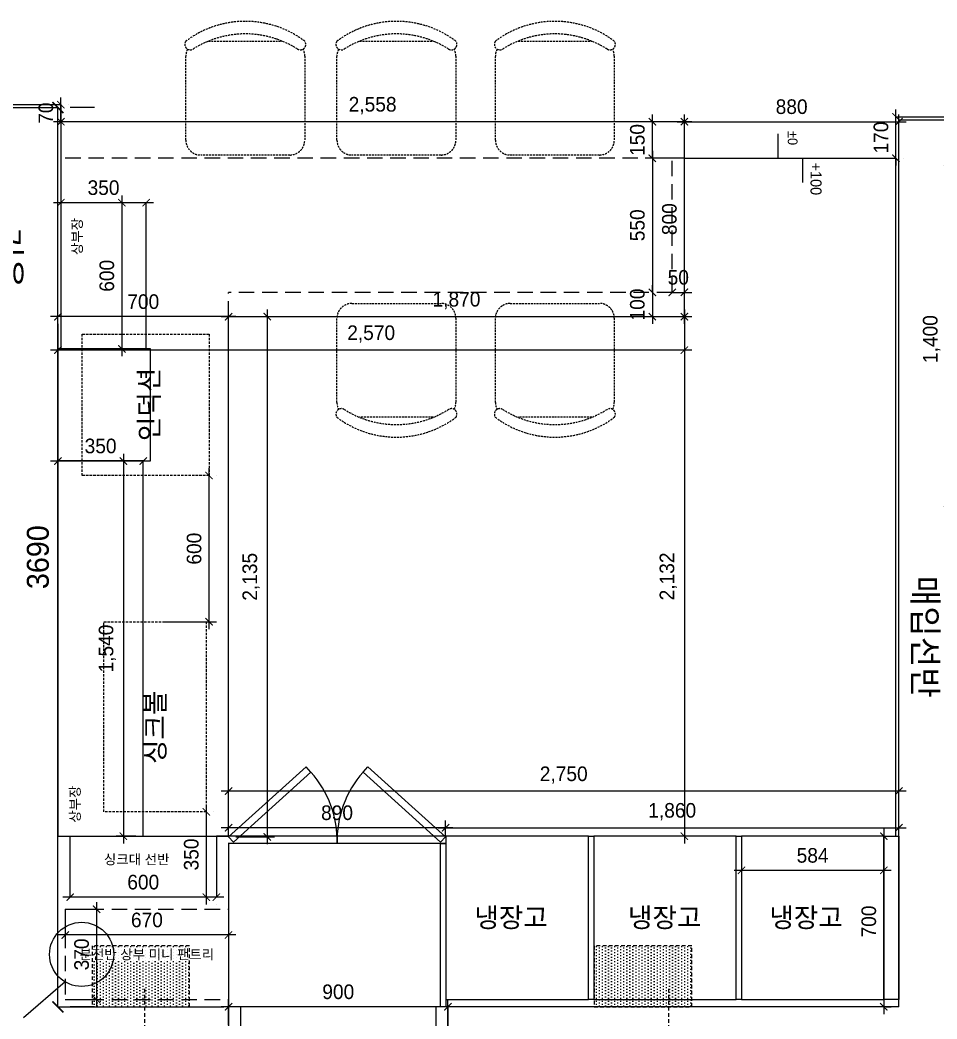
# Model space of a CAD drawing. Header units: millimetres. Extents: x -551172 to 232469, y -3435 to 261611.
# Drawn here: x 74836 to 78598, y 101665 to 105765 of the extents above; entities that cross this region are included whole.
import ezdxf

# ---------------------------------------------------------------- set-up
doc = ezdxf.new("R2010")
doc.units = ezdxf.units.MM
doc.header["$LTSCALE"] = 10
doc.header["$PDMODE"] = 3
for name, pattern in [('DASHEDX2', [1.5, 1, -0.5]), ('DH-HID2', [1.2, 0.8, -0.4]), ('HID', [2.5, 1.5, -1]), ('HIDDEN', [9.525, 6.35, -3.175])]:
    doc.linetypes.add(name, pattern=pattern)
doc.layers.get('DEFPOINTS').update_dxf_attribs({"color": 248})
for name, color, linetype in [('0-ELC TEXT', 7, 'Continuous'), ('06-FUR', 6, 'Continuous'), ('07-DIM WAL', 5, 'Continuous'), ('3.기호.계단선', 30, 'Continuous'), ('C-FIN', 5, 'Continuous'), ('F-FIN', 5, 'Continuous'), ('FU-FURM', 251, 'DH-HID2'), ('도면층2', 2, 'Continuous'), ('도면층4', 4, 'Continuous'), ('도면층5', 5, 'Continuous')]:
    doc.layers.add(name, color=color, linetype=linetype)
doc.styles.add('HY 울릉도 L', font='')
doc.styles.add('YOURNAME', font='HY울릉도M.TTF')
doc.styles.add('코레일둥고', font='Korail_Round_Gothic_Medium.ttf')
doc.styles.get('HY 울릉도 L').set_extended_font_data('HY울릉도L')
doc.linetypes.add('ZIGZAG', pattern='A,0.0001,-0.2,[131,ltypeshp.shx,S=0.2,R=0,X=-0.2,Y=0],-0.4,[131,ltypeshp.shx,S=0.2,R=180,X=0.2,Y=0],-0.2', length=0.8001)
doc.dimstyles.new('30', dxfattribs={"dimscale": 30, "dimtxt": 2, "dimasz": 1, "dimexe": 1, "dimexo": 1, "dimgap": 1, "dimtad": 1, "dimdec": 0, "dimrnd": 0.05, "dimdsep": 46, "dimlunit": 6, "dimtxsty": 'HY 울릉도 L', "dimblk": 'ARCHTICK', "dimcen": 2.5, "dimdle": 1, "dimclrd": 133, "dimclre": 133, "dimclrt": 30, "dimadec": 0, "dimazin": 0, "dimtfac": 1, "dimtdec": 0, "dimtix": 1, "dimtmove": 2, "dimatfit": 3, "dimldrblk": 'ARCHTICK', "dimfxl": 1, "dimlwd": -1, "dimlwe": -1, "dimarcsym": 0})
doc.dimstyles.new('YOURNAME-50', dxfattribs={"dimscale": 50, "dimtxt": 1.8, "dimasz": 0.9, "dimexe": 1, "dimexo": 3, "dimgap": 0.7, "dimtad": 1, "dimdec": 0, "dimzin": 0, "dimdsep": 46, "dimtxsty": 'YOURNAME', "dimblk": 'ARCHTICK', "dimcen": 0, "dimclrd": 1, "dimclre": 1, "dimclrt": 7, "dimadec": 0, "dimazin": 0, "dimtfac": 1, "dimtdec": 0, "dimtix": 1, "dimtmove": 2, "dimatfit": 3, "dimldrblk": 'ARCHTICK', "dimfxl": 1, "dimtolj": 1, "dimtzin": 0, "dimarcsym": 0})

# ---------------------------------------------------------------- blocks, each defined once
blk = doc.blocks.new('_ArchTick')
at = {"color": 0, "linetype": 'ByBlock', "const_width": 0.15}
blk.add_lwpolyline([(-0.5, -0.5), (0.5, 0.5)], dxfattribs=at)
blk = doc.blocks.new('*D1137')
at = {"layer": '07-DIM WAL', "color": 1, "lineweight": -2, "transparency": 16777216}
for p, q in [((74991.4, 101715.3), (74991.4, 105405.3)), ((75141.4, 105405.3), (75041.4, 105405.3)), ((75141.4, 101715.3), (75041.4, 101715.3))]:
    blk.add_line(p, q, dxfattribs=at)
at = {"layer": 'DEFPOINTS', "color": 0, "transparency": 16777216}
for p in [(74991.4, 105405.3), (74991.4, 105405.3), (74991.4, 101715.3)]:
    blk.add_point(p, dxfattribs=at)
at = {"layer": '07-DIM WAL', "color": 1, "lineweight": -2, "transparency": 16777216, "xscale": 45, "yscale": 45, "zscale": 45}
for p, rotation in [((74991.4, 105405.3), 90), ((74991.4, 101715.3), 270)]:
    blk.add_blockref('_ArchTick', p, dxfattribs=dict(at, rotation=rotation))
at = {"layer": '07-DIM WAL', "color": 7, "transparency": 16777216, "insert": (74909.5, 103560.3), "char_height": 90, "attachment_point": 5, "rotation": 90, "style": 'YOURNAME'}
blk.add_mtext('\\A1;3690', dxfattribs=at)
blk = doc.blocks.new('*D1177')
at = {"layer": '06-FUR', "color": 133, "transparency": 16777216}
for p, q in [((78641.4, 103725.3), (78641.4, 105185.3)), ((78671.4, 105155.3), (78671.4, 105155.3)), ((78671.4, 103755.3), (78671.4, 103755.3))]:
    blk.add_line(p, q, dxfattribs=at)
at = {"layer": 'DEFPOINTS', "color": 0, "transparency": 16777216}
for p in [(78641.4, 105155.3), (78641.4, 105155.3), (78641.4, 103755.3)]:
    blk.add_point(p, dxfattribs=at)
at = {"layer": '06-FUR', "color": 133, "transparency": 16777216, "xscale": 30, "yscale": 30, "zscale": 30}
for p, rotation in [((78641.4, 105155.3), 90), ((78641.4, 103755.3), 270)]:
    blk.add_blockref('_ArchTick', p, dxfattribs=dict(at, rotation=rotation))
at = {"layer": '06-FUR', "color": 30, "transparency": 16777216, "insert": (78575.4, 104455.3), "char_height": 60, "attachment_point": 5, "rotation": 90, "style": 'HY 울릉도 L'}
blk.add_mtext('1,400', dxfattribs=at)
blk = doc.blocks.new('*D1103')
at = {"layer": 'DEFPOINTS', "color": 0, "transparency": 16777216}
for p in [(75003.4, 105417.3), (75003.4, 105417.3), (75003.4, 105347.3)]:
    blk.add_point(p, dxfattribs=at)
at = {"layer": '도면층2', "color": 133, "transparency": 16777216}
for p, q in [((75003.4, 105417.3), (75003.4, 105447.3)), ((75003.4, 105347.3), (75003.4, 105417.3)), ((75033.4, 105417.3), (75033.4, 105417.3)), ((75003.4, 105347.3), (75003.4, 105317.3)), ((75033.4, 105347.3), (75033.4, 105347.3))]:
    blk.add_line(p, q, dxfattribs=at)
at = {"layer": '도면층2', "color": 133, "transparency": 16777216, "xscale": 30, "yscale": 30, "zscale": 30}
for p, rotation in [((75003.4, 105417.3), 270), ((75003.4, 105347.3), 90)]:
    blk.add_blockref('_ArchTick', p, dxfattribs=dict(at, rotation=rotation))
at = {"layer": '도면층2', "color": 30, "transparency": 16777216, "insert": (74942.1, 105382.3), "char_height": 60, "attachment_point": 5, "rotation": 90, "style": 'HY 울릉도 L'}
blk.add_mtext('70', dxfattribs=at)
blk = doc.blocks.new('*D1169')
at = {"layer": '06-FUR', "color": 133, "transparency": 16777216}
for p, q in [((76621.4, 101715.3), (75661.4, 101715.3)), ((75691.4, 101640.3), (75691.4, 101745.3)), ((76591.4, 101640.3), (76591.4, 101745.3))]:
    blk.add_line(p, q, dxfattribs=at)
at = {"layer": 'DEFPOINTS', "color": 0, "transparency": 16777216}
for p in [(75691.4, 101715.3), (75691.4, 101610.3), (76591.4, 101610.3)]:
    blk.add_point(p, dxfattribs=at)
at = {"layer": '06-FUR', "color": 133, "transparency": 16777216, "xscale": 30, "yscale": 30, "zscale": 30, "rotation": 180}
blk.add_blockref('_ArchTick', (75691.4, 101715.3), dxfattribs=at)
at = {"layer": '06-FUR', "color": 133, "transparency": 16777216, "xscale": 30, "yscale": 30, "zscale": 30}
blk.add_blockref('_ArchTick', (76591.4, 101715.3), dxfattribs=at)
at = {"layer": '06-FUR', "color": 30, "transparency": 16777216, "insert": (76141.4, 101776.6), "char_height": 60, "attachment_point": 5, "style": 'HY 울릉도 L'}
blk.add_mtext('900', dxfattribs=at)
blk = doc.blocks.new('*D1117')
at = {"layer": '06-FUR', "color": 133, "transparency": 16777216}
for p, q in [((78441.4, 105265.3), (78441.4, 105377.3)), ((77531.4, 105347.3), (78471.4, 105347.3))]:
    blk.add_line(p, q, dxfattribs=at)
at = {"layer": 'DEFPOINTS', "color": 0, "transparency": 16777216}
for p in [(77561.4, 105347.3), (78441.4, 105347.3), (78441.4, 105235.3)]:
    blk.add_point(p, dxfattribs=at)
at = {"layer": '06-FUR', "color": 133, "transparency": 16777216, "xscale": 30, "yscale": 30, "zscale": 30, "rotation": 180}
blk.add_blockref('_ArchTick', (77561.4, 105347.3), dxfattribs=at)
at = {"layer": '06-FUR', "color": 133, "transparency": 16777216, "xscale": 30, "yscale": 30, "zscale": 30}
blk.add_blockref('_ArchTick', (78441.4, 105347.3), dxfattribs=at)
at = {"layer": '06-FUR', "color": 30, "transparency": 16777216, "insert": (78001.4, 105408.6), "char_height": 60, "attachment_point": 5, "style": 'HY 울릉도 L'}
blk.add_mtext('880', dxfattribs=at)
blk = doc.blocks.new('*D1187')
at = {"layer": '06-FUR', "color": 133, "transparency": 16777216}
for p, q in [((77561.4, 104517.3), (77561.4, 105377.3)), ((77591.4, 105347.3), (77591.4, 105347.3)), ((77591.4, 104547.3), (77591.4, 104547.3))]:
    blk.add_line(p, q, dxfattribs=at)
at = {"layer": 'DEFPOINTS', "color": 0, "transparency": 16777216}
for p in [(77561.4, 105347.3), (77561.4, 105347.3), (77561.4, 104547.3)]:
    blk.add_point(p, dxfattribs=at)
at = {"layer": '06-FUR', "color": 133, "transparency": 16777216, "xscale": 30, "yscale": 30, "zscale": 30}
for p, rotation in [((77561.4, 105347.3), 90), ((77561.4, 104547.3), 270)]:
    blk.add_blockref('_ArchTick', p, dxfattribs=dict(at, rotation=rotation))
at = {"layer": '06-FUR', "color": 30, "transparency": 16777216, "insert": (77500.1, 104947.3), "char_height": 60, "attachment_point": 5, "rotation": 90, "style": 'HY 울릉도 L'}
blk.add_mtext('800', dxfattribs=at)
blk = doc.blocks.new('*D1188')
at = {"layer": '06-FUR', "color": 133, "transparency": 16777216}
blk.add_line((75661.4, 104547.3), (77591.4, 104547.3), dxfattribs=at)
at = {"layer": 'DEFPOINTS', "color": 0, "transparency": 16777216}
for p in [(75691.4, 104547.3), (77561.4, 104547.3), (77561.4, 104547.3)]:
    blk.add_point(p, dxfattribs=at)
at = {"layer": '06-FUR', "color": 133, "transparency": 16777216, "xscale": 30, "yscale": 30, "zscale": 30, "rotation": 180}
blk.add_blockref('_ArchTick', (75691.4, 104547.3), dxfattribs=at)
at = {"layer": '06-FUR', "color": 133, "transparency": 16777216, "xscale": 30, "yscale": 30, "zscale": 30}
blk.add_blockref('_ArchTick', (77561.4, 104547.3), dxfattribs=at)
at = {"layer": '06-FUR', "color": 30, "transparency": 16777216, "insert": (76626.4, 104613.2), "char_height": 60, "attachment_point": 5, "style": 'HY 울릉도 L'}
blk.add_mtext('1,870', dxfattribs=at)
blk = doc.blocks.new('*D1118')
at = {"layer": '06-FUR', "color": 133, "transparency": 16777216}
blk.add_line((77591.4, 105347.3), (74973.4, 105347.3), dxfattribs=at)
at = {"layer": 'DEFPOINTS', "color": 0, "transparency": 16777216}
for p in [(75003.4, 105347.3), (75003.4, 105347.3), (77561.4, 105347.3)]:
    blk.add_point(p, dxfattribs=at)
at = {"layer": '06-FUR', "color": 133, "transparency": 16777216, "xscale": 30, "yscale": 30, "zscale": 30, "rotation": 180}
blk.add_blockref('_ArchTick', (75003.4, 105347.3), dxfattribs=at)
at = {"layer": '06-FUR', "color": 133, "transparency": 16777216, "xscale": 30, "yscale": 30, "zscale": 30}
blk.add_blockref('_ArchTick', (77561.4, 105347.3), dxfattribs=at)
at = {"layer": '06-FUR', "color": 30, "transparency": 16777216, "insert": (76282.4, 105413.2), "char_height": 60, "attachment_point": 5, "style": 'HY 울릉도 L'}
blk.add_mtext('2,558', dxfattribs=at)
blk = doc.blocks.new('*D1119')
at = {"layer": '06-FUR', "color": 133, "transparency": 16777216}
for p, q in [((76611.4, 102450), (75661.4, 102450)), ((75691.4, 102445.3), (75691.4, 102480)), ((76581.4, 102415.3), (76581.4, 102480))]:
    blk.add_line(p, q, dxfattribs=at)
at = {"layer": 'DEFPOINTS', "color": 0, "transparency": 16777216}
for p in [(75691.4, 102450), (75691.4, 102415.3), (76581.4, 102385.3)]:
    blk.add_point(p, dxfattribs=at)
at = {"layer": '06-FUR', "color": 133, "transparency": 16777216, "xscale": 30, "yscale": 30, "zscale": 30, "rotation": 180}
blk.add_blockref('_ArchTick', (75691.4, 102450), dxfattribs=at)
at = {"layer": '06-FUR', "color": 133, "transparency": 16777216, "xscale": 30, "yscale": 30, "zscale": 30}
blk.add_blockref('_ArchTick', (76581.4, 102450), dxfattribs=at)
at = {"layer": '06-FUR', "color": 30, "transparency": 16777216, "insert": (76136.4, 102511.3), "char_height": 60, "attachment_point": 5, "style": 'HY 울릉도 L'}
blk.add_mtext('890', dxfattribs=at)
blk = doc.blocks.new('*D1189')
at = {"layer": '06-FUR', "color": 133, "transparency": 16777216}
for p, q in [((78379.4, 102445.3), (78379.4, 101685.3)), ((78389.4, 101715.3), (78409.4, 101715.3))]:
    blk.add_line(p, q, dxfattribs=at)
at = {"layer": 'DEFPOINTS', "color": 0, "transparency": 16777216}
for p in [(78379.4, 102415.3), (78359.4, 101715.3), (78379.4, 101715.3)]:
    blk.add_point(p, dxfattribs=at)
at = {"layer": '06-FUR', "color": 133, "transparency": 16777216, "xscale": 30, "yscale": 30, "zscale": 30}
for p, rotation in [((78379.4, 102415.3), 90), ((78379.4, 101715.3), 270)]:
    blk.add_blockref('_ArchTick', p, dxfattribs=dict(at, rotation=rotation))
at = {"layer": '06-FUR', "color": 30, "transparency": 16777216, "insert": (78318.1, 102065.3), "char_height": 60, "attachment_point": 5, "rotation": 90, "style": 'HY 울릉도 L'}
blk.add_mtext('700', dxfattribs=at)
blk = doc.blocks.new('*D1225')
at = {"layer": 'C-FIN', "color": 133, "transparency": 16777216}
for p, q in [((75260, 103985), (75260, 102385.3)), ((75290, 103955), (75290, 103955)), ((75311.4, 102415.3), (75230, 102415.3))]:
    blk.add_line(p, q, dxfattribs=at)
at = {"layer": 'DEFPOINTS', "color": 0, "transparency": 16777216}
for p in [(75260, 103955), (75260, 102415.3), (75341.4, 102415.3)]:
    blk.add_point(p, dxfattribs=at)
at = {"layer": 'C-FIN', "color": 133, "transparency": 16777216, "xscale": 30, "yscale": 30, "zscale": 30}
for p, rotation in [((75260, 103955), 90), ((75260, 102415.3), 270)]:
    blk.add_blockref('_ArchTick', p, dxfattribs=dict(at, rotation=rotation))
at = {"layer": 'C-FIN', "color": 30, "transparency": 16777216, "insert": (75194.1, 103185.2), "char_height": 60, "attachment_point": 5, "rotation": 90, "style": 'HY 울릉도 L'}
blk.add_mtext('1,540', dxfattribs=at)
blk = doc.blocks.new('*D1156')
at = {"layer": 'C-FIN', "color": 133, "transparency": 16777216}
blk.add_line((74961.4, 103955), (75371.4, 103955), dxfattribs=at)
at = {"layer": 'DEFPOINTS', "color": 0, "transparency": 16777216}
for p in [(74991.4, 103955), (75341.4, 103955), (75341.4, 103955)]:
    blk.add_point(p, dxfattribs=at)
at = {"layer": 'C-FIN', "color": 133, "transparency": 16777216, "xscale": 30, "yscale": 30, "zscale": 30, "rotation": 180}
blk.add_blockref('_ArchTick', (74991.4, 103955), dxfattribs=at)
at = {"layer": 'C-FIN', "color": 133, "transparency": 16777216, "xscale": 30, "yscale": 30, "zscale": 30}
blk.add_blockref('_ArchTick', (75341.4, 103955), dxfattribs=at)
at = {"layer": 'C-FIN', "color": 30, "transparency": 16777216, "insert": (75166.4, 104016.3), "char_height": 60, "attachment_point": 5, "style": 'HY 울릉도 L'}
blk.add_mtext('350', dxfattribs=at)
blk = doc.blocks.new('*D1157')
at = {"layer": 'C-FIN', "color": 133, "transparency": 16777216}
for p, q in [((76551.4, 102450), (78471.4, 102450)), ((76581.4, 102442.4), (76581.4, 102480)), ((78441.4, 102445.3), (78441.4, 102480))]:
    blk.add_line(p, q, dxfattribs=at)
at = {"layer": 'DEFPOINTS', "color": 0, "transparency": 16777216}
for p in [(78441.4, 102450), (76581.4, 102412.4), (78441.4, 102415.3)]:
    blk.add_point(p, dxfattribs=at)
at = {"layer": 'C-FIN', "color": 133, "transparency": 16777216, "xscale": 30, "yscale": 30, "zscale": 30, "rotation": 180}
blk.add_blockref('_ArchTick', (76581.4, 102450), dxfattribs=at)
at = {"layer": 'C-FIN', "color": 133, "transparency": 16777216, "xscale": 30, "yscale": 30, "zscale": 30}
blk.add_blockref('_ArchTick', (78441.4, 102450), dxfattribs=at)
at = {"layer": 'C-FIN', "color": 30, "transparency": 16777216, "insert": (77511.4, 102515.9), "char_height": 60, "attachment_point": 5, "style": 'HY 울릉도 L'}
blk.add_mtext('1,860', dxfattribs=at)
blk = doc.blocks.new('*D1222')
at = {"layer": 'C-FIN', "color": 133, "transparency": 16777216}
for p, q in [((78429.4, 105367.3), (78429.4, 105397.3)), ((78429.4, 105197.3), (78429.4, 105367.3)), ((78459.4, 105367.3), (78459.4, 105367.3)), ((78429.4, 105197.3), (78429.4, 105167.3)), ((78459.4, 105197.3), (78459.4, 105197.3))]:
    blk.add_line(p, q, dxfattribs=at)
at = {"layer": 'DEFPOINTS', "color": 0, "transparency": 16777216}
for p in [(78429.4, 105367.3), (78429.4, 105367.3), (78429.4, 105197.3)]:
    blk.add_point(p, dxfattribs=at)
at = {"layer": 'C-FIN', "color": 133, "transparency": 16777216, "xscale": 30, "yscale": 30, "zscale": 30}
for p, rotation in [((78429.4, 105367.3), 270), ((78429.4, 105197.3), 90)]:
    blk.add_blockref('_ArchTick', p, dxfattribs=dict(at, rotation=rotation))
at = {"layer": 'C-FIN', "color": 30, "transparency": 16777216, "insert": (78368.1, 105282.3), "char_height": 60, "attachment_point": 5, "rotation": 90, "style": 'HY 울릉도 L'}
blk.add_mtext('170', dxfattribs=at)
blk = doc.blocks.new('*D1223')
at = {"layer": 'C-FIN', "color": 133, "transparency": 16777216}
for p, q in [((77430, 105347.3), (77430, 105377.3)), ((77531.4, 105347.3), (77400, 105347.3)), ((77430, 105197.3), (77430, 105347.3)), ((77531.4, 105197.3), (77400, 105197.3)), ((77430, 105197.3), (77430, 105167.3))]:
    blk.add_line(p, q, dxfattribs=at)
at = {"layer": 'DEFPOINTS', "color": 0, "transparency": 16777216}
for p in [(77430, 105347.3), (77561.4, 105347.3), (77561.4, 105197.3)]:
    blk.add_point(p, dxfattribs=at)
at = {"layer": 'C-FIN', "color": 133, "transparency": 16777216, "xscale": 30, "yscale": 30, "zscale": 30}
for p, rotation in [((77430, 105347.3), 270), ((77430, 105197.3), 90)]:
    blk.add_blockref('_ArchTick', p, dxfattribs=dict(at, rotation=rotation))
at = {"layer": 'C-FIN', "color": 30, "transparency": 16777216, "insert": (77368.7, 105272.3), "char_height": 60, "attachment_point": 5, "rotation": 90, "style": 'HY 울릉도 L'}
blk.add_mtext('150', dxfattribs=at)
blk = doc.blocks.new('*D1155')
at = {"layer": 'C-FIN', "color": 133, "transparency": 16777216}
for p, q in [((77430, 104647), (77430, 104677)), ((77430, 104647), (77430, 104547.3)), ((77460, 104647), (77460, 104647)), ((77430, 104547.3), (77430, 104517.3)), ((77460, 104547.3), (77460, 104547.3))]:
    blk.add_line(p, q, dxfattribs=at)
at = {"layer": 'DEFPOINTS', "color": 0, "transparency": 16777216}
for p in [(77430, 104647), (77430, 104547.3), (77430, 104547.3)]:
    blk.add_point(p, dxfattribs=at)
at = {"layer": 'C-FIN', "color": 133, "transparency": 16777216, "xscale": 30, "yscale": 30, "zscale": 30}
for p, rotation in [((77430, 104647), 270), ((77430, 104547.3), 90)]:
    blk.add_blockref('_ArchTick', p, dxfattribs=dict(at, rotation=rotation))
at = {"layer": 'C-FIN', "color": 30, "transparency": 16777216, "insert": (77368.7, 104597.2), "char_height": 60, "attachment_point": 5, "rotation": 90, "style": 'HY 울릉도 L'}
blk.add_mtext('100', dxfattribs=at)
blk = doc.blocks.new('*D1227')
at = {"layer": 'C-FIN', "color": 133, "transparency": 16777216}
for p, q in [((75611.4, 103265.3), (75611.4, 103925.3)), ((75641.4, 103895.3), (75641.4, 103895.3)), ((75420, 103295.3), (75641.4, 103295.3))]:
    blk.add_line(p, q, dxfattribs=at)
at = {"layer": 'DEFPOINTS', "color": 0, "transparency": 16777216}
for p in [(75611.4, 103895.3), (75611.4, 103895.3), (75390, 103295.3)]:
    blk.add_point(p, dxfattribs=at)
at = {"layer": 'C-FIN', "color": 133, "transparency": 16777216, "xscale": 30, "yscale": 30, "zscale": 30}
for p, rotation in [((75611.4, 103895.3), 90), ((75611.4, 103295.3), 270)]:
    blk.add_blockref('_ArchTick', p, dxfattribs=dict(at, rotation=rotation))
at = {"layer": 'C-FIN', "color": 30, "transparency": 16777216, "insert": (75550.1, 103595.3), "char_height": 60, "attachment_point": 5, "rotation": 90, "style": 'HY 울릉도 L'}
blk.add_mtext('600', dxfattribs=at)
blk = doc.blocks.new('*D1228')
at = {"layer": '06-FUR', "color": 133, "transparency": 16777216}
for p, q in [((75600, 102545.3), (75600, 102135.3)), ((75630, 102515.3), (75630, 102515.3)), ((75611.4, 102165.3), (75570, 102165.3))]:
    blk.add_line(p, q, dxfattribs=at)
at = {"layer": 'DEFPOINTS', "color": 0, "transparency": 16777216}
for p in [(75600, 102515.3), (75600, 102165.3), (75641.4, 102165.3)]:
    blk.add_point(p, dxfattribs=at)
at = {"layer": '06-FUR', "color": 133, "transparency": 16777216, "xscale": 30, "yscale": 30, "zscale": 30}
for p, rotation in [((75600, 102515.3), 90), ((75600, 102165.3), 270)]:
    blk.add_blockref('_ArchTick', p, dxfattribs=dict(at, rotation=rotation))
at = {"layer": '06-FUR', "color": 30, "transparency": 16777216, "insert": (75538.7, 102340.3), "char_height": 60, "attachment_point": 5, "rotation": 90, "style": 'HY 울릉도 L'}
blk.add_mtext('350', dxfattribs=at)
blk = doc.blocks.new('*D1229')
at = {"layer": '06-FUR', "color": 133, "transparency": 16777216}
for p, q in [((75671.4, 102165.3), (75011.4, 102165.3)), ((75641.4, 102135.3), (75641.4, 102135.3))]:
    blk.add_line(p, q, dxfattribs=at)
at = {"layer": 'DEFPOINTS', "color": 0, "transparency": 16777216}
for p in [(75041.4, 102165.3), (75041.4, 102165.3), (75641.4, 102165.3)]:
    blk.add_point(p, dxfattribs=at)
at = {"layer": '06-FUR', "color": 133, "transparency": 16777216, "xscale": 30, "yscale": 30, "zscale": 30, "rotation": 180}
blk.add_blockref('_ArchTick', (75041.4, 102165.3), dxfattribs=at)
at = {"layer": '06-FUR', "color": 133, "transparency": 16777216, "xscale": 30, "yscale": 30, "zscale": 30}
blk.add_blockref('_ArchTick', (75641.4, 102165.3), dxfattribs=at)
at = {"layer": '06-FUR', "color": 30, "transparency": 16777216, "insert": (75341.4, 102226.6), "char_height": 60, "attachment_point": 5, "style": 'HY 울릉도 L'}
blk.add_mtext('600', dxfattribs=at)
blk = doc.blocks.new('*D1230')
at = {"layer": '06-FUR', "color": 133, "transparency": 16777216}
for p, q in [((75021.4, 102085.3), (75021.4, 101980)), ((75691.4, 102085.3), (75691.4, 101980)), ((75721.4, 102010), (74991.4, 102010))]:
    blk.add_line(p, q, dxfattribs=at)
at = {"layer": 'DEFPOINTS', "color": 0, "transparency": 16777216}
for p in [(75021.4, 102115.3), (75691.4, 102115.3), (75021.4, 102010)]:
    blk.add_point(p, dxfattribs=at)
at = {"layer": '06-FUR', "color": 133, "transparency": 16777216, "xscale": 30, "yscale": 30, "zscale": 30, "rotation": 180}
blk.add_blockref('_ArchTick', (75021.4, 102010), dxfattribs=at)
at = {"layer": '06-FUR', "color": 133, "transparency": 16777216, "xscale": 30, "yscale": 30, "zscale": 30}
blk.add_blockref('_ArchTick', (75691.4, 102010), dxfattribs=at)
at = {"layer": '06-FUR', "color": 30, "transparency": 16777216, "insert": (75356.4, 102071.3), "char_height": 60, "attachment_point": 5, "style": 'HY 울릉도 L'}
blk.add_mtext('670', dxfattribs=at)
blk = doc.blocks.new('*D1231')
at = {"layer": '06-FUR', "color": 133, "transparency": 16777216}
for p, q in [((75150, 102145.3), (75150, 101715.3)), ((75051.4, 102115.3), (75180, 102115.3)), ((75051.4, 101745.3), (75180, 101745.3))]:
    blk.add_line(p, q, dxfattribs=at)
at = {"layer": 'DEFPOINTS', "color": 0, "transparency": 16777216}
for p in [(75021.4, 102115.3), (75021.4, 101745.3), (75150, 101745.3)]:
    blk.add_point(p, dxfattribs=at)
at = {"layer": '06-FUR', "color": 133, "transparency": 16777216, "xscale": 30, "yscale": 30, "zscale": 30}
for p, rotation in [((75150, 102115.3), 90), ((75150, 101745.3), 270)]:
    blk.add_blockref('_ArchTick', p, dxfattribs=dict(at, rotation=rotation))
at = {"layer": '06-FUR', "color": 30, "transparency": 16777216, "insert": (75088.7, 101930.3), "char_height": 60, "attachment_point": 5, "rotation": 90, "style": 'HY 울릉도 L'}
blk.add_mtext('370', dxfattribs=at)
blk = doc.blocks.new('*D1158')
at = {"layer": 'C-FIN', "color": 133, "transparency": 16777216}
for p, q in [((77430, 105227.3), (77430, 104617)), ((77460, 105197.3), (77460, 105197.3)), ((77460, 104647), (77460, 104647))]:
    blk.add_line(p, q, dxfattribs=at)
at = {"layer": 'DEFPOINTS', "color": 0, "transparency": 16777216}
for p in [(77430, 105197.3), (77430, 104647), (77430, 104647)]:
    blk.add_point(p, dxfattribs=at)
at = {"layer": 'C-FIN', "color": 133, "transparency": 16777216, "xscale": 30, "yscale": 30, "zscale": 30}
for p, rotation in [((77430, 105197.3), 90), ((77430, 104647), 270)]:
    blk.add_blockref('_ArchTick', p, dxfattribs=dict(at, rotation=rotation))
at = {"layer": 'C-FIN', "color": 30, "transparency": 16777216, "insert": (77368.7, 104922.2), "char_height": 60, "attachment_point": 5, "rotation": 90, "style": 'HY 울릉도 L'}
blk.add_mtext('550', dxfattribs=at)
blk = doc.blocks.new('*D1234')
at = {"layer": '06-FUR', "color": 133, "transparency": 16777216}
for p, q in [((77795.4, 102370.3), (77795.4, 102245)), ((78379.4, 102370.3), (78379.4, 102245)), ((78409.4, 102275), (77765.4, 102275))]:
    blk.add_line(p, q, dxfattribs=at)
at = {"layer": 'DEFPOINTS', "color": 0, "transparency": 16777216}
for p in [(77795.4, 102400.3), (78379.4, 102400.3), (77795.4, 102275)]:
    blk.add_point(p, dxfattribs=at)
at = {"layer": '06-FUR', "color": 133, "transparency": 16777216, "xscale": 30, "yscale": 30, "zscale": 30, "rotation": 180}
blk.add_blockref('_ArchTick', (77795.4, 102275), dxfattribs=at)
at = {"layer": '06-FUR', "color": 133, "transparency": 16777216, "xscale": 30, "yscale": 30, "zscale": 30}
blk.add_blockref('_ArchTick', (78379.4, 102275), dxfattribs=at)
at = {"layer": '06-FUR', "color": 30, "transparency": 16777216, "insert": (78087.4, 102336.3), "char_height": 60, "attachment_point": 5, "style": 'HY 울릉도 L'}
blk.add_mtext('584', dxfattribs=at)
blk = doc.blocks.new('*D1235')
at = {"layer": '06-FUR', "color": 133, "transparency": 16777216}
blk.add_line((77561.4, 104577.3), (77561.4, 102385.3), dxfattribs=at)
at = {"layer": 'DEFPOINTS', "color": 0, "transparency": 16777216}
for p in [(77561.4, 104547.3), (77561.4, 102415.3), (77561.4, 102415.3)]:
    blk.add_point(p, dxfattribs=at)
at = {"layer": '06-FUR', "color": 133, "transparency": 16777216, "xscale": 30, "yscale": 30, "zscale": 30}
for p, rotation in [((77561.4, 104547.3), 90), ((77561.4, 102415.3), 270)]:
    blk.add_blockref('_ArchTick', p, dxfattribs=dict(at, rotation=rotation))
at = {"layer": '06-FUR', "color": 30, "transparency": 16777216, "insert": (77495.4, 103481.3), "char_height": 60, "attachment_point": 5, "rotation": 90, "style": 'HY 울릉도 L'}
blk.add_mtext('2,132', dxfattribs=at)
blk = doc.blocks.new('*D1255')
at = {"layer": '06-FUR', "color": 133, "transparency": 16777216}
blk.add_line((75383.4, 105015), (74973.4, 105015), dxfattribs=at)
at = {"layer": 'DEFPOINTS', "color": 0, "transparency": 16777216}
for p in [(75003.4, 105015), (75003.4, 105015), (75353.4, 105015)]:
    blk.add_point(p, dxfattribs=at)
at = {"layer": '06-FUR', "color": 133, "transparency": 16777216, "xscale": 30, "yscale": 30, "zscale": 30, "rotation": 180}
blk.add_blockref('_ArchTick', (75003.4, 105015), dxfattribs=at)
at = {"layer": '06-FUR', "color": 133, "transparency": 16777216, "xscale": 30, "yscale": 30, "zscale": 30}
blk.add_blockref('_ArchTick', (75353.4, 105015), dxfattribs=at)
at = {"layer": '06-FUR', "color": 30, "transparency": 16777216, "insert": (75178.4, 105076.3), "char_height": 60, "attachment_point": 5, "style": 'HY 울릉도 L'}
blk.add_mtext('350', dxfattribs=at)
blk = doc.blocks.new('*D1256')
at = {"layer": '06-FUR', "color": 133, "transparency": 16777216}
blk.add_line((75253.4, 105045), (75253.4, 104385), dxfattribs=at)
at = {"layer": 'DEFPOINTS', "color": 0, "transparency": 16777216}
for p in [(75253.4, 105015), (75253.4, 104415), (75253.4, 104415)]:
    blk.add_point(p, dxfattribs=at)
at = {"layer": '06-FUR', "color": 133, "transparency": 16777216, "xscale": 30, "yscale": 30, "zscale": 30}
for p, rotation in [((75253.4, 105015), 90), ((75253.4, 104415), 270)]:
    blk.add_blockref('_ArchTick', p, dxfattribs=dict(at, rotation=rotation))
at = {"layer": '06-FUR', "color": 30, "transparency": 16777216, "insert": (75192.1, 104715), "char_height": 60, "attachment_point": 5, "rotation": 90, "style": 'HY 울릉도 L'}
blk.add_mtext('600', dxfattribs=at)
blk = doc.blocks.new('*D1262')
at = {"layer": '06-FUR', "color": 133, "transparency": 16777216}
for p, q in [((77511.4, 104647), (77481.4, 104647)), ((77511.4, 104647), (77561.4, 104647)), ((77561.4, 104647), (77591.4, 104647))]:
    blk.add_line(p, q, dxfattribs=at)
at = {"layer": 'DEFPOINTS', "color": 0, "transparency": 16777216}
for p in [(77511.4, 104647), (77561.4, 104647), (77561.4, 104647)]:
    blk.add_point(p, dxfattribs=at)
at = {"layer": '06-FUR', "color": 133, "transparency": 16777216, "xscale": 30, "yscale": 30, "zscale": 30}
blk.add_blockref('_ArchTick', (77511.4, 104647), dxfattribs=at)
at = {"layer": '06-FUR', "color": 133, "transparency": 16777216, "xscale": 30, "yscale": 30, "zscale": 30, "rotation": 180}
blk.add_blockref('_ArchTick', (77561.4, 104647), dxfattribs=at)
at = {"layer": '06-FUR', "color": 30, "transparency": 16777216, "insert": (77536.4, 104708.3), "char_height": 60, "attachment_point": 5, "style": 'HY 울릉도 L'}
blk.add_mtext('50', dxfattribs=at)
blk = doc.blocks.new('*D1289')
at = {"layer": '06-FUR', "color": 133, "transparency": 16777216}
blk.add_line((75721.4, 104547.3), (74961.4, 104547.3), dxfattribs=at)
at = {"layer": 'DEFPOINTS', "color": 0, "transparency": 16777216}
for p in [(74991.4, 104547.3), (74991.4, 104547.3), (75691.4, 104547.3)]:
    blk.add_point(p, dxfattribs=at)
at = {"layer": '06-FUR', "color": 133, "transparency": 16777216, "xscale": 30, "yscale": 30, "zscale": 30, "rotation": 180}
blk.add_blockref('_ArchTick', (74991.4, 104547.3), dxfattribs=at)
at = {"layer": '06-FUR', "color": 133, "transparency": 16777216, "xscale": 30, "yscale": 30, "zscale": 30}
blk.add_blockref('_ArchTick', (75691.4, 104547.3), dxfattribs=at)
at = {"layer": '06-FUR', "color": 30, "transparency": 16777216, "insert": (75341.4, 104608.6), "char_height": 60, "attachment_point": 5, "style": 'HY 울릉도 L'}
blk.add_mtext('700', dxfattribs=at)
blk = doc.blocks.new('*D1290')
at = {"layer": '06-FUR', "color": 133, "transparency": 16777216}
for p, q in [((74991.4, 104517.3), (74991.4, 104380)), ((77561.4, 104517.3), (77561.4, 104380)), ((77591.4, 104410), (74961.4, 104410))]:
    blk.add_line(p, q, dxfattribs=at)
at = {"layer": 'DEFPOINTS', "color": 0, "transparency": 16777216}
for p in [(74991.4, 104547.3), (77561.4, 104547.3), (74991.4, 104410)]:
    blk.add_point(p, dxfattribs=at)
at = {"layer": '06-FUR', "color": 133, "transparency": 16777216, "xscale": 30, "yscale": 30, "zscale": 30, "rotation": 180}
blk.add_blockref('_ArchTick', (74991.4, 104410), dxfattribs=at)
at = {"layer": '06-FUR', "color": 133, "transparency": 16777216, "xscale": 30, "yscale": 30, "zscale": 30}
blk.add_blockref('_ArchTick', (77561.4, 104410), dxfattribs=at)
at = {"layer": '06-FUR', "color": 30, "transparency": 16777216, "insert": (76276.4, 104475.9), "char_height": 60, "attachment_point": 5, "style": 'HY 울릉도 L'}
blk.add_mtext('2,570', dxfattribs=at)
blk = doc.blocks.new('*D1291')
at = {"layer": '06-FUR', "color": 133, "transparency": 16777216}
for p, q in [((75721.4, 104547.3), (75880, 104547.3)), ((75850, 104577.3), (75850, 102382.4)), ((75721.4, 102412.4), (75880, 102412.4))]:
    blk.add_line(p, q, dxfattribs=at)
at = {"layer": 'DEFPOINTS', "color": 0, "transparency": 16777216}
for p in [(75691.4, 104547.3), (75691.4, 102412.4), (75850, 102412.4)]:
    blk.add_point(p, dxfattribs=at)
at = {"layer": '06-FUR', "color": 133, "transparency": 16777216, "xscale": 30, "yscale": 30, "zscale": 30}
for p, rotation in [((75850, 104547.3), 90), ((75850, 102412.4), 270)]:
    blk.add_blockref('_ArchTick', p, dxfattribs=dict(at, rotation=rotation))
at = {"layer": '06-FUR', "color": 30, "transparency": 16777216, "insert": (75784, 103479.8), "char_height": 60, "attachment_point": 5, "rotation": 90, "style": 'HY 울릉도 L'}
blk.add_mtext('2,135', dxfattribs=at)
blk = doc.blocks.new('*D1292')
at = {"layer": '06-FUR', "color": 133, "transparency": 16777216}
for p, q in [((75691.4, 102480), (75691.4, 102630)), ((78441.4, 102480), (78441.4, 102630)), ((78471.4, 102600), (75661.4, 102600))]:
    blk.add_line(p, q, dxfattribs=at)
at = {"layer": 'DEFPOINTS', "color": 0, "transparency": 16777216}
for p in [(75691.4, 102600), (75691.4, 102450), (78441.4, 102450)]:
    blk.add_point(p, dxfattribs=at)
at = {"layer": '06-FUR', "color": 133, "transparency": 16777216, "xscale": 30, "yscale": 30, "zscale": 30, "rotation": 180}
blk.add_blockref('_ArchTick', (75691.4, 102600), dxfattribs=at)
at = {"layer": '06-FUR', "color": 133, "transparency": 16777216, "xscale": 30, "yscale": 30, "zscale": 30}
blk.add_blockref('_ArchTick', (78441.4, 102600), dxfattribs=at)
at = {"layer": '06-FUR', "color": 30, "transparency": 16777216, "insert": (77066.4, 102665.9), "char_height": 60, "attachment_point": 5, "style": 'HY 울릉도 L'}
blk.add_mtext('2,750', dxfattribs=at)

msp = doc.modelspace()

# ---------------------------------------------------------------- hatches: boundary and pattern name
at = {"layer": '3.기호.계단선', "linetype": 'HID'}
h = msp.add_hatch(dxfattribs=at)
h.set_pattern_fill('DOTS', color=256, scale=200, angle=-90)
h.set_pattern_definition([(270, (57852.536, 90256.841), (12.5, -6.25), [0, -12.5])])
h.paths.add_polyline_path([(75131.4, 101965.3), (75131.4, 101715.3), (75531.4, 101715.3), (75531.4, 101965.3)])
at = {"layer": '3.기호.계단선', "linetype": 'HID', "true_color": 0x636466}
h = msp.add_hatch(dxfattribs=at)
h.set_pattern_fill('DOTS', color=251, scale=200, angle=-90)
h.set_pattern_definition([(270, (59912.536, 90256.841), (12.5, -6.25), [0, -12.5])])
h.paths.add_polyline_path([(77191.4, 101965.3), (77191.4, 101715.3), (77591.4, 101715.3), (77591.4, 101965.3)])

# ---------------------------------------------------------------- linework, layer by layer
at = {"layer": '0-ELC TEXT', "color": 240, "true_color": 0xed1f24}
msp.add_line((75021.4, 101817.1), (74850, 101670), dxfattribs=at)
at = {"layer": '0-ELC TEXT', "color": 240, "linetype": 'ZIGZAG', "ltscale": 5, "true_color": 0xed1f24}
msp.add_circle((75088.7, 101930.3), 131.7, dxfattribs=at)
at = {"layer": '06-FUR'}
for p, q in [((77561.4, 105347.3), (74991.4, 105347.3)), ((77561.4, 104547.3), (77561.4, 105347.3)), ((77561.4, 105197.3), (78429.4, 105197.3)), ((75691.4, 102415.3), (75691.4, 104547.3)), ((75691.4, 104547.3), (77561.4, 104547.3)), ((74991.4, 102415.3), (75691.4, 102415.3)), ((75041.4, 102165.3), (75041.4, 102415.3)), ((75691.4, 102415.3), (75641.4, 102415.3)), ((75641.4, 102415.3), (75641.4, 102165.3)), ((76613.4, 102415.3), (75691.4, 102415.3)), ((76583.4, 102385.3), (75689.4, 102385.3)), ((75691.4, 102385.3), (75691.4, 101715.3)), ((75641.4, 102165.3), (75041.4, 102165.3))]:
    msp.add_line(p, q, dxfattribs=at)
at = {"layer": '06-FUR', "linetype": 'HIDDEN'}
for p, q in [((77561.4, 105197.3), (75003.4, 105197.3)), ((77511.4, 104647), (77511.4, 105197.3)), ((77511.4, 104647), (75691.4, 104647)), ((75691.4, 104547.3), (75691.4, 104647)), ((75021.4, 102115.3), (75691.4, 102115.3)), ((75021.4, 102115.3), (75021.4, 101745.3)), ((75021.4, 101745.3), (75691.4, 101745.3))]:
    msp.add_line(p, q, dxfattribs=at)
at = {"layer": '06-FUR'}
for points in [[(75003.4, 104415), (75353.4, 104415), (75353.4, 105015), (75003.4, 105015)], [(74991.4, 102415.3), (75341.4, 102415.3), (75341.4, 103955), (74991.4, 103955)], [(76583.4, 101745.3), (77167.4, 101745.3), (77167.4, 102415.3), (76583.4, 102415.3)], [(77167.4, 102415.3), (77189.4, 102415.3), (77189.4, 101745.3), (77167.4, 101745.3)], [(77189.4, 101745.3), (77773.4, 101745.3), (77773.4, 102415.3), (77189.4, 102415.3)], [(77773.4, 102415.3), (77795.4, 102415.3), (77795.4, 101745.3), (77773.4, 101745.3)], [(77795.4, 101745.3), (78379.4, 101745.3), (78379.4, 102415.3), (77795.4, 102415.3)], [(78379.4, 102415.3), (78441.4, 102415.3), (78441.4, 101745.3), (78379.4, 101745.3)], [(76561.4, 102385.3), (76583.4, 102385.3), (76583.4, 101715.3), (76561.4, 101715.3)]]:
    msp.add_lwpolyline(points, close=True, dxfattribs=at)
at = {"layer": '06-FUR', "color": 7, "linetype": 'DASHEDX2'}
for points in [[(75611.4, 104475.3), (75611.4, 103895.3), (75091.4, 103895.3), (75091.4, 104475.3)], [(75600, 103295.3), (75600, 102515.3), (75180, 102515.3), (75180, 103295.3)]]:
    msp.add_lwpolyline(points, close=True, dxfattribs=at)
at = {"layer": '06-FUR', "color": 1, "linetype": 'ZIGZAG', "ltscale": 100}
msp.add_circle((77280, 106770), 15680, dxfattribs=at)
at = {"layer": '3.기호.계단선', "linetype": 'HID'}
msp.add_line((75347.2, 101474.6), (75347.2, 101790.7), dxfattribs=at)
at = {"layer": '3.기호.계단선', "color": 251, "linetype": 'HID', "true_color": 0x636466}
msp.add_line((77497.2, 101474.6), (77497.2, 101790.7), dxfattribs=at)
at = {"layer": '3.기호.계단선'}
msp.add_lwpolyline([(77945.4, 105297.3), (77945.4, 105197.3), (78045.4, 105197.3), (78045.4, 105097.3)], dxfattribs=at)
at = {"layer": '3.기호.계단선', "linetype": 'HID'}
msp.add_lwpolyline([(75131.4, 101965.3), (75131.4, 101715.3), (75531.4, 101715.3), (75531.4, 101965.3)], close=True, dxfattribs=at)
at = {"layer": '3.기호.계단선', "color": 251, "linetype": 'HID', "true_color": 0x636466}
msp.add_lwpolyline([(77191.4, 101965.3), (77191.4, 101715.3), (77591.4, 101715.3), (77591.4, 101965.3)], close=True, dxfattribs=at)
at = {"layer": 'C-FIN'}
msp.add_lwpolyline([(74991.4, 103955), (75371.4, 103955), (75371.4, 104415), (74991.4, 104415)], close=True, dxfattribs=at)
at = {"layer": 'F-FIN'}
for p, q in [((74701.4, 105417.3), (75003.4, 105417.3)), ((75003.4, 105417.3), (75003.4, 104415)), ((78429.4, 102415.3), (78429.4, 105397.3)), ((78429.4, 105367.3), (79391.4, 105367.3))]:
    msp.add_line(p, q, dxfattribs=at)
at = {"layer": 'FU-FURM'}
for p, q in [((75608.8, 105677.9), (75911.2, 105677.9)), ((76008.3, 105664.5), (76008.3, 105664.5)), ((76228.8, 105677.9), (76531.2, 105677.9)), ((76628.3, 105664.5), (76628.3, 105664.5)), ((76878.8, 105677.9), (77181.2, 105677.9)), ((77278.3, 105664.5), (77278.3, 105664.5)), ((75516.2, 105271.5), (75516.2, 105616.9)), ((76003.8, 105616.9), (76003.8, 105271.5)), ((76136.2, 105271.5), (76136.2, 105616.9)), ((76623.8, 105616.9), (76623.8, 105271.5)), ((76786.2, 105271.5), (76786.2, 105616.9)), ((77273.8, 105616.9), (77273.8, 105271.5)), ((75942.9, 105210.5), (75577.1, 105210.5)), ((76562.9, 105210.5), (76197.1, 105210.5)), ((77212.9, 105210.5), (76847.1, 105210.5)), ((76197.1, 104601.6), (76562.9, 104601.6)), ((76847.1, 104601.6), (77212.9, 104601.6)), ((76136.2, 104195.2), (76136.2, 104540.6)), ((76623.8, 104540.6), (76623.8, 104195.2)), ((76786.2, 104195.2), (76786.2, 104540.6)), ((77273.8, 104540.6), (77273.8, 104195.2)), ((76131.7, 104147.5), (76131.7, 104147.5)), ((76531.2, 104134.2), (76228.8, 104134.2)), ((76781.7, 104147.5), (76781.7, 104147.5)), ((77181.2, 104134.2), (76878.8, 104134.2))]:
    msp.add_line(p, q, dxfattribs=at)
for centre, radius, start, end in [((75760, 105352.7), 406.4, 53.1301, 126.8699), ((76380, 105352.7), 406.4, 53.1301, 126.8699), ((77030, 105352.7), 406.4, 53.1301, 126.8699), ((75760, 105308.5), 399.1, 57.5758, 122.4242), ((76380, 105308.5), 399.1, 57.5758, 122.4242), ((77030, 105308.5), 399.1, 57.5758, 122.4242), ((75534, 105664.5), 22.3, 143.3099, 302.0274), ((75986, 105664.5), 22.3, 237.9726, 36.6901), ((76154, 105664.5), 22.3, 143.3099, 302.0274), ((76606, 105664.5), 22.3, 237.9726, 36.6901), ((76804, 105664.5), 22.3, 143.3099, 302.0274), ((77256, 105664.5), 22.3, 237.9726, 36.6901), ((75577.1, 105616.9), 61, 152.4156, 180), ((75942.9, 105616.9), 61, 0, 27.5844), ((76197.1, 105616.9), 61, 152.4156, 180), ((76562.9, 105616.9), 61, 0, 27.5844), ((76847.1, 105616.9), 61, 152.4156, 180), ((77212.9, 105616.9), 61, 0, 27.5844), ((75577.1, 105271.5), 61, 180, 270), ((75942.9, 105271.5), 61, 270, 0), ((76197.1, 105271.5), 61, 180, 270), ((76562.9, 105271.5), 61, 270, 0), ((76847.1, 105271.5), 61, 180, 270), ((77212.9, 105271.5), 61, 270, 0), ((76197.1, 104540.6), 61, 90, 180), ((76562.9, 104540.6), 61, 0, 90), ((76847.1, 104540.6), 61, 90, 180), ((77212.9, 104540.6), 61, 0, 90), ((76197.1, 104195.2), 61, 180, 207.5844), ((76562.9, 104195.2), 61, 332.4156, 0), ((76847.1, 104195.2), 61, 180, 207.5844), ((77212.9, 104195.2), 61, 332.4156, 0), ((76154, 104147.5), 22.3, 57.9726, 216.6901), ((76380, 104459.3), 406.4, 233.1301, 306.8699), ((76380, 104503.6), 399.1, 237.5758, 302.4242), ((76606, 104147.5), 22.3, 323.3099, 122.0274), ((76804, 104147.5), 22.3, 57.9726, 216.6901), ((77030, 104459.3), 406.4, 233.1301, 306.8699), ((77030, 104503.6), 399.1, 237.5758, 302.4242), ((77256, 104147.5), 22.3, 323.3099, 122.0274)]:
    msp.add_arc(centre, radius, start, end, dxfattribs=at)
at = {"layer": '도면층2'}
for p, q in [((73991.4, 105405.3), (74991.4, 105405.3)), ((74991.4, 101715.3), (74991.4, 105405.3)), ((78441.4, 101715.3), (78441.4, 105355.3)), ((78441.4, 105355.3), (79391.4, 105355.3)), ((74991.4, 101715.3), (75671.4, 101715.3)), ((78441.4, 101715.3), (75671.4, 101715.3)), ((75691.4, 101715.3), (75691.4, 101505.3)), ((75691.4, 101715.3), (75691.4, 101505.3)), ((76591.4, 101715.3), (76591.4, 101505.3)), ((76591.4, 101715.3), (76591.4, 101505.3))]:
    msp.add_line(p, q, dxfattribs=at)
at = {"layer": '도면층4'}
for points in [[(75711.5, 102390.2), (76029.5, 102678.2), (76009.3, 102700.4), (75691.4, 102412.4)], [(76561.2, 102390.2), (76243.3, 102678.2), (76263.4, 102700.4), (76581.4, 102412.4)], [(75691.4, 101505.3), (75741.4, 101505.3), (75741.4, 101715.3), (75691.4, 101715.3)], [(76541.4, 101505.3), (76591.4, 101505.3), (76591.4, 101715.3), (76541.4, 101715.3)]]:
    msp.add_lwpolyline(points, close=True, dxfattribs=at)
at = {"layer": '도면층5'}
for centre, start, end in [((75712.7, 102396.6), 358.4723, 41.6397), ((76560, 102396.6), 138.3603, 181.5277)]:
    msp.add_arc(centre, 423.8, start, end, dxfattribs=at)

# ---------------------------------------------------------------- texts
at = {"layer": '0-ELC TEXT', "style": '코레일둥고'}
for s, p in [('거울', (74739.5, 104913.3)), ('매입선반', (78499.3, 103484.8))]:
    msp.add_text(s, height=100, rotation=270, dxfattribs=at).set_placement(p)
at = {"layer": '06-FUR', "color": 7, "linetype": 'DASHEDX2', "style": '코레일둥고'}
for s, height, p in [('상부장', 40.5, (75090, 104800)), ('인덕션', 80, (75405.1, 104036.6)), ('싱크볼', 80, (75429.9, 102711.4)), ('상부장', 40.5, (75081.4, 102470.6))]:
    msp.add_text(s, height=height, rotation=90, dxfattribs=at).set_placement(p)
for s, height, p in [('싱크대 선반', 40.5, (75180, 102300)), ('냉장고', 80, (76700, 102041.6)), ('냉장고', 80, (77330, 102041.6)), ('냉장고', 80, (77910, 102041.6)), ('분전반 상부 미니 팬트리', 40.502, (75080, 101910))]:
    msp.add_text(s, height=height, dxfattribs=at).set_placement(p)
at = {"layer": '3.기호.계단선', "style": '코레일둥고'}
for s, height, p in [('±0', 40.04, (77985.6, 105309.1)), ('+100', 45.23, (78078.8, 105179.3))]:
    msp.add_text(s, height=height, rotation=270, dxfattribs=at).set_placement(p)

# ---------------------------------------------------------------- dimensions: what is measured, and where the dimension line sits
at = {"layer": '06-FUR'}
for base, p1, p2, picture, middle in [((75003.4, 105347.3), (77561.4, 105347.3), (75003.4, 105347.3), '*D1118', (76282.4, 105413.2)), ((78441.4, 105347.3), (77561.4, 105347.3), (78441.4, 105235.3), '*D1117', (78001.4, 105408.6)), ((75003.4, 105015), (75353.4, 105015), (75003.4, 105015), '*D1255', (75178.4, 105076.3)), ((77561.4, 104647), (77511.4, 104647), (77561.4, 104647), '*D1262', (77536.4, 104708.3)), ((74991.4, 104547.3), (75691.4, 104547.3), (74991.4, 104547.3), '*D1289', (75341.4, 104608.6)), ((77561.4, 104547.3), (75691.4, 104547.3), (77561.4, 104547.3), '*D1188', (76626.4, 104613.2)), ((74991.4, 104410), (77561.4, 104547.3), (74991.4, 104547.3), '*D1290', (76276.4, 104475.9)), ((75691.4, 102600), (78441.4, 102450), (75691.4, 102450), '*D1292', (77066.4, 102665.9)), ((75691.4, 102450), (76581.4, 102385.3), (75691.4, 102415.3), '*D1119', (76136.4, 102511.3)), ((77795.4, 102275), (78379.4, 102400.3), (77795.4, 102400.3), '*D1234', (78087.4, 102336.3)), ((75041.4, 102165.3), (75641.4, 102165.3), (75041.4, 102165.3), '*D1229', (75341.4, 102226.6)), ((75021.4, 102010), (75691.4, 102115.3), (75021.4, 102115.3), '*D1230', (75356.4, 102071.3)), ((75691.4, 101715.3), (76591.4, 101610.3), (75691.4, 101610.3), '*D1169', (76141.4, 101776.6))]:
    dim = msp.add_linear_dim(base=base, p1=p1, p2=p2, dimstyle='30', override={"dimfxl": 1.25}, dxfattribs=at)
    dim.commit()
    dim.dimension.update_dxf_attribs({"geometry": picture, "text_midpoint": middle})
for base, p1, p2, picture, middle in [((77561.4, 105347.3), (77561.4, 104547.3), (77561.4, 105347.3), '*D1187', (77500.1, 104947.3)), ((75850, 102412.4), (75691.4, 104547.3), (75691.4, 102412.4), '*D1291', (75784, 103479.8)), ((77561.4, 102415.3), (77561.4, 104547.3), (77561.4, 102415.3), '*D1235', (77495.4, 103481.3)), ((75600, 102165.3), (75600, 102515.3), (75641.4, 102165.3), '*D1228', (75538.7, 102340.3)), ((78379.4, 101715.3), (78379.4, 102415.3), (78359.4, 101715.3), '*D1189', (78318.1, 102065.3)), ((75150, 101745.3), (75021.4, 102115.3), (75021.4, 101745.3), '*D1231', (75088.7, 101930.3))]:
    dim = msp.add_linear_dim(base=base, p1=p1, p2=p2, angle=90, dimstyle='30', override={"dimfxl": 1.25}, dxfattribs=at)
    dim.commit()
    dim.dimension.update_dxf_attribs({"geometry": picture, "text_midpoint": middle})
dim = msp.add_linear_dim(base=(78641.4, 105155.3), p1=(78641.4, 103755.3), p2=(78641.4, 105155.3), angle=90, dimstyle='30', dxfattribs=at)
dim.commit()
dim.dimension.update_dxf_attribs({"geometry": '*D1177', "text_midpoint": (78575.4, 104455.3)})
dim = msp.add_aligned_dim(p1=(75253.4, 105015), p2=(75253.4, 104415), distance=0, dimstyle='30', override={"dimfxl": 1.25}, dxfattribs=at)
dim.commit()
dim.dimension.update_dxf_attribs({"geometry": '*D1256', "text_midpoint": (75192.1, 104715)})
at = {"layer": '07-DIM WAL'}
dim = msp.add_linear_dim(base=(74991.4, 105405.3), p1=(74991.4, 101715.3), p2=(74991.4, 105405.3), angle=90, dimstyle='YOURNAME-50', dxfattribs=at)
dim.commit()
dim.dimension.update_dxf_attribs({"geometry": '*D1137', "text_midpoint": (74909.5, 103560.3)})
at = {"layer": 'C-FIN'}
for base, p1, p2, picture, middle in [((77430, 105347.3), (77561.4, 105197.3), (77561.4, 105347.3), '*D1223', (77368.7, 105272.3)), ((78429.4, 105367.3), (78429.4, 105197.3), (78429.4, 105367.3), '*D1222', (78368.1, 105282.3)), ((77430, 104647), (77430, 105197.3), (77430, 104647), '*D1158', (77368.7, 104922.2)), ((77430, 104547.3), (77430, 104647), (77430, 104547.3), '*D1155', (77368.7, 104597.2)), ((75260, 102415.3), (75260, 103955), (75341.4, 102415.3), '*D1225', (75194.1, 103185.2)), ((75611.4, 103895.3), (75390, 103295.3), (75611.4, 103895.3), '*D1227', (75550.1, 103595.3))]:
    dim = msp.add_linear_dim(base=base, p1=p1, p2=p2, angle=90, dimstyle='30', override={"dimfxl": 1.25}, dxfattribs=at)
    dim.commit()
    dim.dimension.update_dxf_attribs({"geometry": picture, "text_midpoint": middle})
for base, p1, p2, picture, middle in [((75341.4, 103955), (74991.4, 103955), (75341.4, 103955), '*D1156', (75166.4, 104016.3)), ((78441.4, 102450), (76581.4, 102412.4), (78441.4, 102415.3), '*D1157', (77511.4, 102515.9))]:
    dim = msp.add_linear_dim(base=base, p1=p1, p2=p2, dimstyle='30', override={"dimfxl": 1.25}, dxfattribs=at)
    dim.commit()
    dim.dimension.update_dxf_attribs({"geometry": picture, "text_midpoint": middle})
at = {"layer": '도면층2'}
dim = msp.add_linear_dim(base=(75003.4, 105417.3), p1=(75003.4, 105347.3), p2=(75003.4, 105417.3), angle=90, dimstyle='30', override={"dimfxl": 1.25}, dxfattribs=at)
dim.commit()
dim.dimension.update_dxf_attribs({"geometry": '*D1103', "text_midpoint": (74942.1, 105382.3)})

doc.saveas('drawing.dxf')
